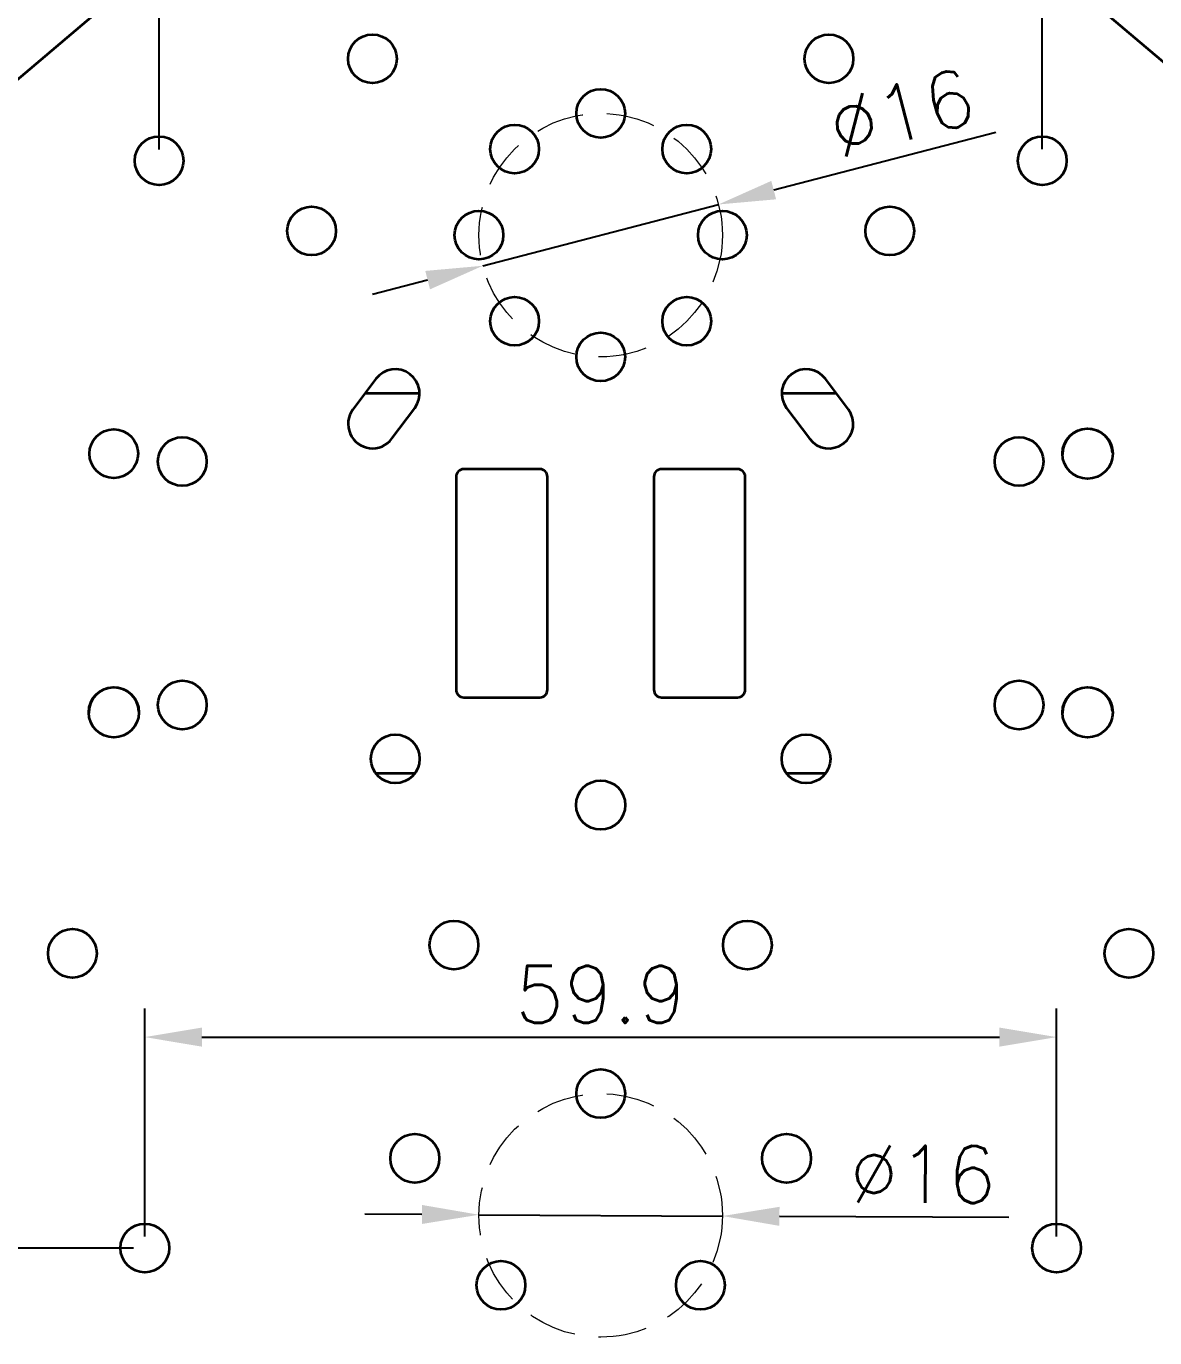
# Model space of a CAD drawing. Header units: millimetres. Extents: x 3171 to 3496, y 686 to 979.
# Drawn here: x 3270.8 to 3345, y 849.2 to 935.3 of the extents above; entities that cross this region are included whole.
import ezdxf

# ---------------------------------------------------------------- set-up
doc = ezdxf.new("R2010")
doc.units = ezdxf.units.MM
doc.header["$LTSCALE"] = 0.5
doc.linetypes.add('HIDDEN', pattern=[9.525, 6.35, -3.175])
for name, color, linetype, lineweight in [('尺寸线', 3, 'Continuous', 13), ('粗实线', 7, 'Continuous', 35), ('细虚线', 2, 'HIDDEN', 18)]:
    doc.layers.add(name, color=color, linetype=linetype, lineweight=lineweight)
doc.styles.add('数字和字母', font='romans.shx')
doc.dimstyles.new('轮趣标注1比1', dxfattribs={"dimscale": 1.5, "dimtxt": 2.5, "dimasz": 2.5, "dimexe": 1.25, "dimexo": 0.5, "dimtad": 1, "dimdec": 1, "dimdsep": 46, "dimtxsty": '数字和字母', "dimcen": 2.5, "dimadec": 0, "dimazin": 2, "dimtfac": 1, "dimtmove": 0, "dimatfit": 3, "dimfxl": 1, "dimtolj": 1, "dimarcsym": 0})

# ---------------------------------------------------------------- blocks, each defined once
blk = doc.blocks.new('*D39')
at = {"layer": 'Defpoints', "color": 0}
for p in [(3316.338, 923.634), (3300.853, 919.607)]:
    blk.add_point(p, dxfattribs=at)
at = {"layer": '尺寸线', "color": 0, "lineweight": -2}
for p, q in [((3334.557, 928.372), (3319.968, 924.578)), ((3300.853, 919.607), (3316.338, 923.634)), ((3297.224, 918.663), (3293.595, 917.719))]:
    blk.add_line(p, q, dxfattribs=at)
at = {"layer": '尺寸线', "color": 0}
for points in [[(3319.81, 925.183), (3320.125, 923.973), (3316.338, 923.634)], [(3297.381, 918.058), (3297.067, 919.268), (3300.853, 919.607)]]:
    blk.add_solid(points, dxfattribs=at)
at = {"layer": '尺寸线', "color": 0, "insert": (3328.369, 929.669), "char_height": 3.75, "attachment_point": 5, "rotation": 14.57807, "style": '数字和字母'}
blk.add_mtext('\\A1;∅16', dxfattribs=at)
blk = doc.blocks.new('*D40')
at = {"layer": 'Defpoints', "color": 0}
for p in [(3337.618, 946.508), (3279.574, 926.507), (3337.618, 926.508)]:
    blk.add_point(p, dxfattribs=at)
at = {"layer": '尺寸线', "color": 0, "lineweight": -2}
for p, q in [((3279.574, 927.257), (3279.574, 948.383)), ((3337.618, 927.258), (3337.618, 948.383)), ((3283.324, 946.508), (3333.868, 946.508))]:
    blk.add_line(p, q, dxfattribs=at)
at = {"layer": '尺寸线', "color": 0}
for points in [[(3283.324, 947.133), (3283.324, 945.883), (3279.574, 946.508)], [(3333.868, 945.883), (3333.868, 947.133), (3337.618, 946.508)]]:
    blk.add_solid(points, dxfattribs=at)
at = {"layer": '尺寸线', "color": 0, "insert": (3308.596, 949.321), "char_height": 3.75, "attachment_point": 5, "style": '数字和字母'}
blk.add_mtext('\\A1;58', dxfattribs=at)
blk = doc.blocks.new('*D41')
at = {"layer": 'Defpoints', "color": 0}
for p in [(3279.574, 939.708), (3210.201, 759.708), (3270.337, 759.708)]:
    blk.add_point(p, dxfattribs=at)
at = {"layer": '尺寸线', "color": 0, "lineweight": -2}
for p, q in [((3278.824, 939.708), (3208.326, 939.708)), ((3210.201, 935.958), (3210.201, 763.458)), ((3269.587, 759.708), (3208.326, 759.708))]:
    blk.add_line(p, q, dxfattribs=at)
at = {"layer": '尺寸线', "color": 0}
for points in [[(3210.826, 935.958), (3209.576, 935.958), (3210.201, 939.708)], [(3209.576, 763.458), (3210.826, 763.458), (3210.201, 759.708)]]:
    blk.add_solid(points, dxfattribs=at)
at = {"layer": '尺寸线', "color": 0, "insert": (3207.388, 849.708), "char_height": 3.75, "attachment_point": 5, "rotation": 90, "style": '数字和字母'}
blk.add_mtext('\\A1;180', dxfattribs=at)
blk = doc.blocks.new('*D42')
at = {"layer": 'Defpoints', "color": 0}
for p in [(3338.557, 868.923), (3278.635, 855.063), (3338.557, 855.063)]:
    blk.add_point(p, dxfattribs=at)
at = {"layer": '尺寸线', "color": 0, "lineweight": -2}
for p, q in [((3278.635, 855.813), (3278.635, 870.798)), ((3338.557, 855.813), (3338.557, 870.798)), ((3282.385, 868.923), (3334.807, 868.923))]:
    blk.add_line(p, q, dxfattribs=at)
at = {"layer": '尺寸线', "color": 0}
for points in [[(3282.385, 869.548), (3282.385, 868.298), (3278.635, 868.923)], [(3334.807, 868.298), (3334.807, 869.548), (3338.557, 868.923)]]:
    blk.add_solid(points, dxfattribs=at)
at = {"layer": '尺寸线', "color": 0, "insert": (3308.596, 871.736), "char_height": 3.75, "attachment_point": 5, "style": '数字和字母'}
blk.add_mtext('\\A1;59.9', dxfattribs=at)
blk = doc.blocks.new('*D43')
at = {"layer": 'Defpoints', "color": 0}
for p in [(3278.635, 855.063), (3227.069, 804.996), (3273.664, 804.996)]:
    blk.add_point(p, dxfattribs=at)
at = {"layer": '尺寸线', "color": 0, "lineweight": -2}
for p, q in [((3277.885, 855.063), (3225.194, 855.063)), ((3227.069, 851.313), (3227.069, 808.746)), ((3272.914, 804.996), (3225.194, 804.996))]:
    blk.add_line(p, q, dxfattribs=at)
at = {"layer": '尺寸线', "color": 0}
for points in [[(3227.694, 851.313), (3226.444, 851.313), (3227.069, 855.063)], [(3226.444, 808.746), (3227.694, 808.746), (3227.069, 804.996)]]:
    blk.add_solid(points, dxfattribs=at)
at = {"layer": '尺寸线', "color": 0, "insert": (3224.256, 830.03), "char_height": 3.75, "attachment_point": 5, "rotation": 90, "style": '数字和字母'}
blk.add_mtext('\\A1;50.1', dxfattribs=at)
blk = doc.blocks.new('*D55')
at = {"layer": 'Defpoints', "color": 0}
for p in [(3300.596, 857.25), (3316.596, 857.166)]:
    blk.add_point(p, dxfattribs=at)
at = {"layer": '尺寸线', "color": 0, "lineweight": -2}
for p, q in [((3296.846, 857.269), (3293.096, 857.289)), ((3300.596, 857.25), (3316.596, 857.166)), ((3335.42, 857.068), (3320.345, 857.146))]:
    blk.add_line(p, q, dxfattribs=at)
at = {"layer": '尺寸线', "color": 0}
for points in [[(3296.843, 856.644), (3296.849, 857.894), (3300.596, 857.25)], [(3320.349, 857.771), (3320.342, 856.521), (3316.596, 857.166)]]:
    blk.add_solid(points, dxfattribs=at)
at = {"layer": '尺寸线', "color": 0, "insert": (3329.773, 859.91), "char_height": 3.75, "attachment_point": 5, "rotation": 359.70048, "style": '数字和字母'}
blk.add_mtext('\\A1;∅16', dxfattribs=at)

msp = doc.modelspace()

# ---------------------------------------------------------------- linework, layer by layer
at = {"layer": '粗实线'}
for p, q in [((3258.667, 921.986), (3279.526, 939.708)), ((3337.665, 939.708), (3358.525, 921.986)), ((3293.816, 912.168), (3292.316, 910.168)), ((3324.876, 910.168), (3323.376, 912.168)), ((3293.125, 911.246), (3296.696, 911.246)), ((3320.497, 911.246), (3324.067, 911.246)), ((3294.876, 908.248), (3296.376, 910.248)), ((3320.816, 910.248), (3322.316, 908.248)), ((3299.095, 905.746), (3299.095, 891.746)), ((3304.595, 906.246), (3299.595, 906.246)), ((3305.095, 891.746), (3305.095, 905.746)), ((3312.095, 905.746), (3312.095, 891.746)), ((3317.595, 906.246), (3312.595, 906.246)), ((3318.095, 891.746), (3318.095, 905.746)), ((3299.595, 891.246), (3304.595, 891.246)), ((3312.595, 891.246), (3317.595, 891.246)), ((3296.375, 886.246), (3293.817, 886.246)), ((3323.375, 886.246), (3320.817, 886.246))]:
    msp.add_line(p, q, dxfattribs=at)
for centre, radius in [((3293.596, 933.208), 1.6), ((3323.596, 933.208), 1.6), ((3308.596, 929.62), 1.6), ((3302.939, 927.277), 1.6), ((3314.253, 927.277), 1.6), ((3279.574, 926.507), 1.6), ((3337.618, 926.508), 1.6), ((3289.596, 921.895), 1.6), ((3300.596, 921.62), 1.6), ((3316.596, 921.62), 1.6), ((3327.596, 921.895), 1.6), ((3302.939, 915.963), 1.6), ((3314.253, 915.963), 1.6), ((3308.596, 913.62), 1.6), ((3276.596, 907.261), 1.6), ((3281.095, 906.746), 1.6), ((3336.095, 906.746), 1.6), ((3340.596, 907.261), 1.65), ((3281.095, 890.746), 1.6), ((3336.095, 890.746), 1.6), ((3276.596, 890.261), 1.65), ((3340.596, 890.261), 1.65), ((3295.096, 887.208), 1.6), ((3322.096, 887.208), 1.6), ((3308.596, 884.172), 1.615), ((3298.952, 874.973), 1.6), ((3318.24, 874.973), 1.6), ((3273.877, 874.427), 1.6), ((3343.315, 874.427), 1.6), ((3308.596, 865.208), 1.6), ((3296.38, 860.956), 1.607), ((3320.811, 860.956), 1.607), ((3278.635, 855.063), 1.6), ((3338.557, 855.063), 1.6), ((3302.042, 852.619), 1.6), ((3315.149, 852.619), 1.6)]:
    msp.add_circle(centre, radius, dxfattribs=at)
for centre, radius, start, end in [((3295.096, 911.208), 1.6, 323.1301, 143.1301), ((3322.096, 911.208), 1.6, 36.8699, 216.8699), ((3293.596, 909.208), 1.6, 143.1301, 323.1301), ((3323.596, 909.208), 1.6, 216.8699, 36.8699), ((3340.596, 907.246), 1.65, 2.18691, 181.65669), ((3299.595, 905.746), 0.5, 90, 180), ((3304.595, 905.746), 0.5, 0, 90), ((3312.595, 905.746), 0.5, 90, 180), ((3317.595, 905.746), 0.5, 0, 90), ((3276.596, 890.246), 1.65, 2.18691, 181.65669), ((3299.595, 891.746), 0.5, 180, 270), ((3304.595, 891.746), 0.5, 270, 0), ((3312.595, 891.746), 0.5, 180, 270), ((3317.595, 891.746), 0.5, 270, 0), ((3340.596, 890.246), 1.65, 2.18691, 181.65669)]:
    msp.add_arc(centre, radius, start, end, dxfattribs=at)
at = {"layer": '细虚线'}
for centre in [(3308.596, 921.62), (3308.596, 857.208)]:
    msp.add_circle(centre, 8, dxfattribs=at)

# ---------------------------------------------------------------- dimensions: what is measured, and where the dimension line sits
at = {"layer": '尺寸线'}
for base, p1, p2, picture, middle in [((3337.618, 946.508), (3279.574, 926.507), (3337.618, 926.508), '*D40', (3308.596, 949.321)), ((3338.557, 868.923), (3278.635, 855.063), (3338.557, 855.063), '*D42', (3308.596, 871.736))]:
    dim = msp.add_linear_dim(base=base, p1=p1, p2=p2, dimstyle='轮趣标注1比1', dxfattribs=at)
    dim.commit()
    dim.dimension.update_dxf_attribs({"geometry": picture, "text_midpoint": middle})
for base, p1, p2, picture, middle in [((3210.201, 759.708), (3279.574, 939.708), (3270.337, 759.708), '*D41', (3207.388, 849.708)), ((3227.069, 804.996), (3278.635, 855.063), (3273.664, 804.996), '*D43', (3224.256, 830.03))]:
    dim = msp.add_linear_dim(base=base, p1=p1, p2=p2, angle=90, dimstyle='轮趣标注1比1', dxfattribs=at)
    dim.commit()
    dim.dimension.update_dxf_attribs({"geometry": picture, "text_midpoint": middle})
for p1, p2, picture, middle in [((3300.853, 919.607), (3316.338, 923.634), '*D39', (3329.077, 926.947)), ((3300.596, 857.25), (3316.596, 857.166), '*D55', (3329.758, 857.097))]:
    dim = msp.add_diameter_dim_2p(p1=p1, p2=p2, dimstyle='轮趣标注1比1', dxfattribs=at)
    dim.commit()
    dim.dimension.update_dxf_attribs({"geometry": picture, "text_midpoint": middle, "dimtype": 163})

doc.saveas('drawing.dxf')
